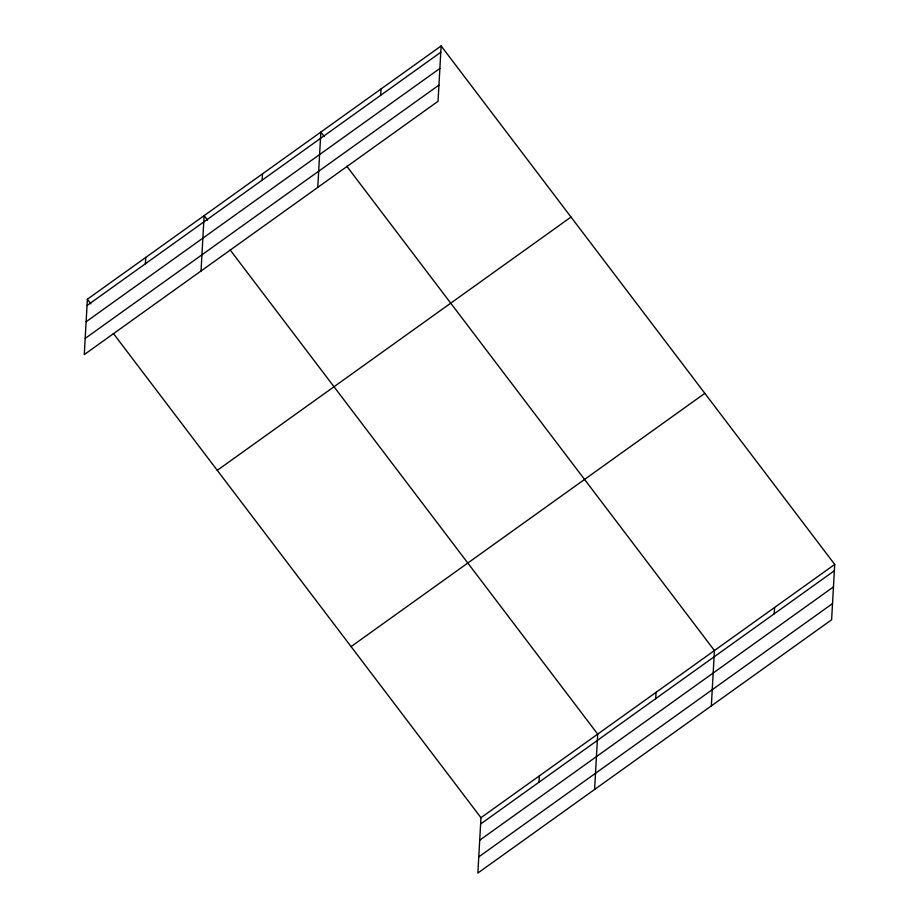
<?xml version="1.0" encoding="UTF-8"?>
<svg xmlns="http://www.w3.org/2000/svg" width="919" height="919" viewBox="0 0 919 919"><rect width="100%" height="100%" fill="white"/><g stroke="black" fill="none" stroke-linecap="round" stroke-linejoin="round"><path stroke-width="1.38" d="M87.385 299.226L84.284 354.573L438.041 101.297L441.131 45.95L87.385 299.226L90.843 303.798M145.397 263.764L145.753 257.435M201.031 270.99L204.121 215.643L207.579 220.215M262.133 180.181L262.489 173.852M317.767 187.407L320.857 132.06L324.327 136.632M380.65 95.323L380.994 89.005M113.359 333.448L480.959 817.703L477.869 873.05L831.615 619.774L834.716 564.427L441.131 45.95M538.971 782.23L539.327 775.912M594.604 789.467L597.695 734.12L230.095 249.865M655.718 698.647L656.063 692.329M711.34 705.884L714.431 650.537L346.831 166.282M774.223 613.8L774.579 607.482M87.029 305.556L440.787 52.268M86.122 321.73L439.879 68.443M85.191 338.399L438.949 85.111M217.263 470.333L571.021 217.045M351.081 646.608L704.827 393.332M480.959 817.703L834.716 564.427M480.603 824.021L834.36 570.745M479.695 840.207L833.453 586.919M478.765 856.876L832.522 603.588"/></g></svg>
